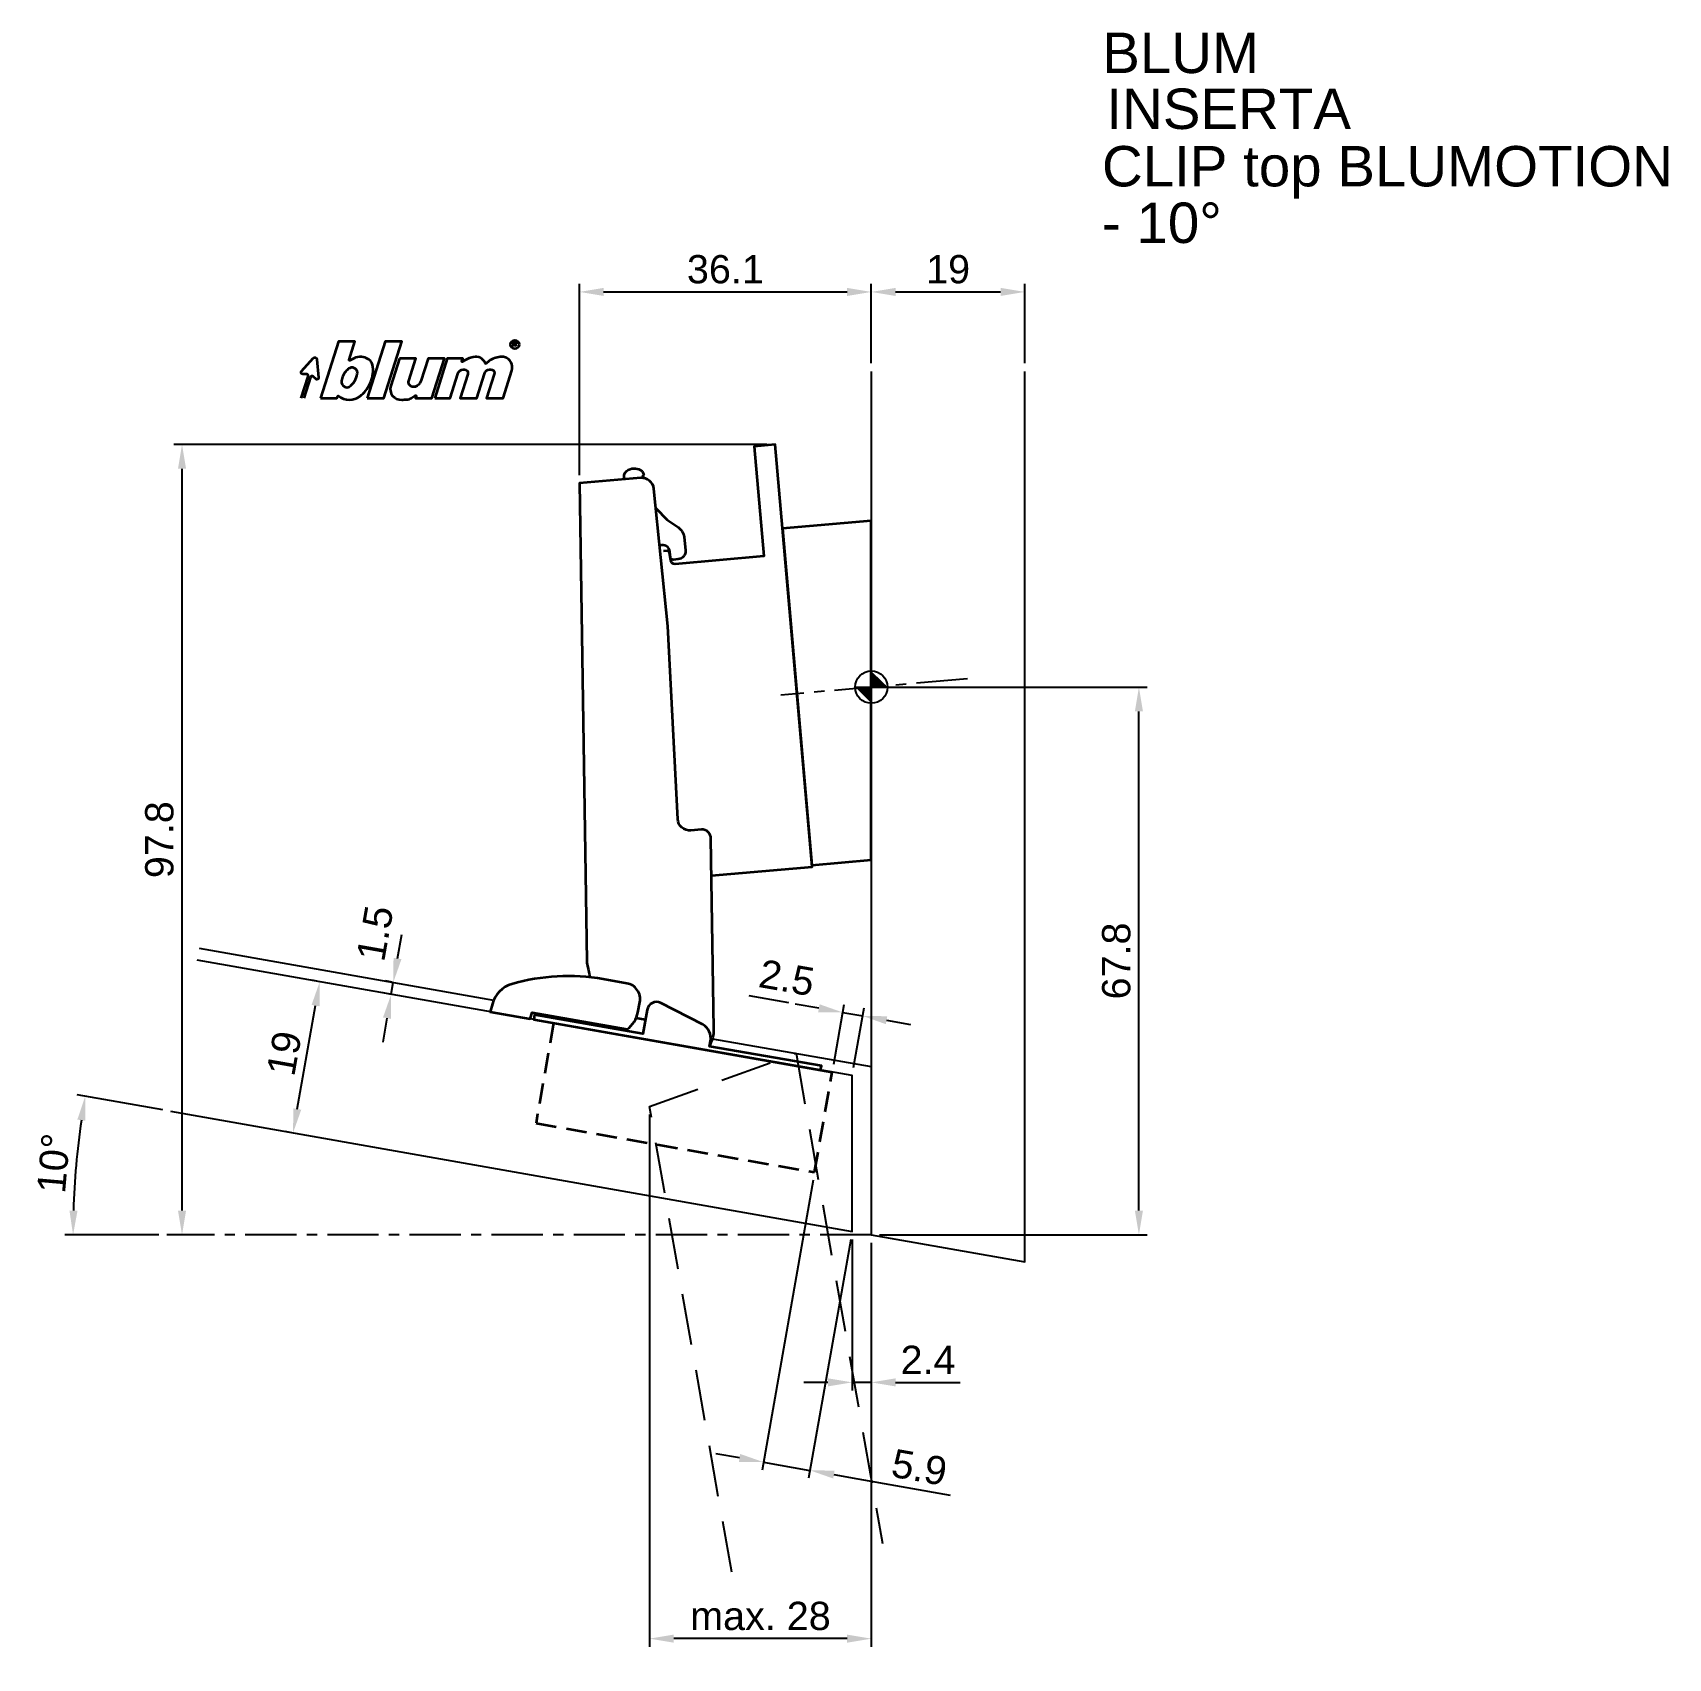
# Model space of a CAD drawing. Extents: x -104 to 99, y -120 to 81.
import ezdxf

# ---------------------------------------------------------------- set-up
doc = ezdxf.new("R2010")
doc.units = 0
doc.header["$PDMODE"] = 35
doc.header["$PDSIZE"] = 5
doc.linetypes.add('MITTE', pattern=[50.8, 31.75, -6.35, 6.35, -6.35])
doc.linetypes.add('STRICHLINIE', pattern=[19.05, 12.7, -6.35])
doc.layers.get('Defpoints').update_dxf_attribs({"linetype": 'CONTINUOUS'})
doc.layers.add('1', color=2, linetype='CONTINUOUS')
doc.layers.add('5', color=1, linetype='CONTINUOUS')
doc.layers.add('6', color=3, linetype='CONTINUOUS', lineweight=35)
doc.styles.add('Beschlag', font='ARIAL.TTF')
doc.dimstyles.new('Beschlag', dxfattribs={"dimtxt": 3.5, "dimasz": 3, "dimexe": 1, "dimexo": 1, "dimgap": 1, "dimtad": 1, "dimdec": 1, "dimdsep": 46, "dimtxsty": 'Beschlag', "dimcen": 2, "dimclrd": 256, "dimclre": 256, "dimclrt": 256, "dimadec": 1, "dimazin": 2, "dimtfac": 0.71, "dimtdec": 1, "dimtix": 1, "dimtmove": 2, "dimatfit": 0, "dimfxl": 0, "dimtolj": 1, "dimlwd": -1, "dimlwe": -1, "dimarcsym": 0})

# ---------------------------------------------------------------- blocks, each defined once
blk = doc.blocks.new('NullPunkt')
at = {"layer": '5'}
for points in [[(-2, 0), (2, 0)], [(0, 2), (0, -2)]]:
    blk.add_lwpolyline(points, dxfattribs=at)
blk.add_circle((0, 0), 2, dxfattribs=at)
for points in [[(0, 0), (-2, 0), (0, 2)], [(0, 0), (2, 0), (0, -2)]]:
    blk.add_solid(points, dxfattribs=at)
blk = doc.blocks.new('*D1')
at = {"layer": '1'}
for p, q in [((-12.9, 30.03), (-86.29, 30.03)), ((-85.29, -64.79), (-85.29, 27.03)), ((-82.28, -67.79), (-86.29, -67.79))]:
    blk.add_line(p, q, dxfattribs=at)
for points in [[(-85.79, 27.03), (-84.79, 27.03), (-85.29, 30.03)], [(-85.79, -64.79), (-84.79, -64.79), (-85.29, -67.79)]]:
    blk.add_solid(points, dxfattribs=at)
at = {"layer": 'Defpoints', "color": 0}
for p in [(-85.29, 30.03), (-11.9, 30.03), (-81.28, -67.79)]:
    blk.add_point(p, dxfattribs=at)
at = {"layer": '1', "insert": (-88.08, -18.88), "char_height": 3.5, "attachment_point": 5, "rotation": 90, "style": 'Beschlag'}
blk.add_mtext('\\A1;97.8', dxfattribs=at)
blk = doc.blocks.new('*D2')
at = {"layer": '1'}
for p, q in [((-36.12, 26.24), (-36.12, 49.92)), ((-33.12, 48.92), (-3, 48.92)), ((0, 40.09), (0, 49.92))]:
    blk.add_line(p, q, dxfattribs=at)
for points in [[(-33.12, 49.42), (-33.12, 48.42), (-36.12, 48.92)], [(-3, 49.42), (-3, 48.42), (0, 48.92)]]:
    blk.add_solid(points, dxfattribs=at)
at = {"layer": 'Defpoints', "color": 0}
for p in [(0, 48.92), (0, 39.09), (-36.12, 25.24)]:
    blk.add_point(p, dxfattribs=at)
at = {"layer": '1', "insert": (-18.06, 51.71), "char_height": 3.5, "attachment_point": 5, "style": 'Beschlag'}
blk.add_mtext('\\A1;36.1', dxfattribs=at)
blk = doc.blocks.new('*D3')
at = {"layer": '1'}
for p, q in [((0, 40.09), (0, 49.92)), ((3, 48.92), (16, 48.92)), ((19, 40.09), (19, 49.92))]:
    blk.add_line(p, q, dxfattribs=at)
for points in [[(3, 49.42), (3, 48.42), (0, 48.92)], [(16, 49.42), (16, 48.42), (19, 48.92)]]:
    blk.add_solid(points, dxfattribs=at)
at = {"layer": 'Defpoints', "color": 0}
for p in [(19, 48.92), (0, 39.09), (19, 39.09)]:
    blk.add_point(p, dxfattribs=at)
at = {"layer": '1', "insert": (9.5, 51.71), "char_height": 3.5, "attachment_point": 5, "style": 'Beschlag'}
blk.add_mtext('\\A1;19', dxfattribs=at)
blk = doc.blocks.new('*D4')
at = {"layer": '1'}
for p, q in [((1, 0), (34.11, 0)), ((33.11, -64.79), (33.11, -3)), ((1, -67.79), (34.11, -67.79))]:
    blk.add_line(p, q, dxfattribs=at)
for points in [[(32.61, -3), (33.61, -3), (33.11, 0)], [(32.61, -64.79), (33.61, -64.79), (33.11, -67.79)]]:
    blk.add_solid(points, dxfattribs=at)
at = {"layer": 'Defpoints', "color": 0}
for p in [(0, 0), (33.11, 0), (0, -67.79)]:
    blk.add_point(p, dxfattribs=at)
at = {"layer": '1', "insert": (30.32, -33.89), "char_height": 3.5, "attachment_point": 5, "rotation": 90, "style": 'Beschlag'}
blk.add_mtext('\\A1;67.8', dxfattribs=at)
blk = doc.blocks.new('*D5')
at = {"layer": '1'}
for p, q in [((-2.37, -68.37), (-2.37, -87.05)), ((0, -68.79), (0, -87.05)), ((-5.37, -86.05), (-8.37, -86.05)), ((0, -86.05), (-2.37, -86.05)), ((3, -86.05), (6, -86.05))]:
    blk.add_line(p, q, dxfattribs=at)
for points in [[(-5.37, -85.55), (-5.37, -86.55), (-2.37, -86.05)], [(3, -85.55), (3, -86.55), (0, -86.05)]]:
    blk.add_solid(points, dxfattribs=at)
at = {"layer": 'Defpoints', "color": 0}
for p in [(-2.37, -67.37), (0, -67.79), (-2.37, -86.05)]:
    blk.add_point(p, dxfattribs=at)
at = {"layer": '1', "insert": (7.02, -83.26), "char_height": 3.5, "attachment_point": 5, "style": 'Beschlag'}
blk.add_mtext('\\A1;2.4', dxfattribs=at)
blk = doc.blocks.new('*D6')
at = {"layer": '1'}
for p, q in [((-68.62, -36.39), (-69.24, -36.28)), ((-71.03, -52.22), (-68.77, -39.41)), ((-71.89, -55.11), (-72.53, -55))]:
    blk.add_line(p, q, dxfattribs=at)
for points in [[(-69.26, -39.33), (-68.28, -39.5), (-68.25, -36.46)], [(-71.52, -52.13), (-70.54, -52.3), (-71.55, -55.17)]]:
    blk.add_solid(points, dxfattribs=at)
at = {"layer": 'Defpoints', "color": 0}
for p in [(-68.25, -36.46), (-67.64, -36.57), (-70.91, -55.28)]:
    blk.add_point(p, dxfattribs=at)
at = {"layer": '1', "insert": (-72.64, -45.33), "char_height": 3.5, "attachment_point": 5, "rotation": 80, "style": 'Beschlag'}
blk.add_mtext('\\A1;19', dxfattribs=at)
blk = doc.blocks.new('*D7')
at = {"layer": '1'}
for p, q in [((-58.63, -33.59), (-58.11, -30.63)), ((-59.27, -36.52), (-60.13, -36.37)), ((-59.56, -37.99), (-60.4, -37.84)), ((-59.41, -38.02), (-59.15, -36.54)), ((-59.93, -40.97), (-60.45, -43.93))]:
    blk.add_line(p, q, dxfattribs=at)
for points in [[(-59.12, -33.5), (-58.14, -33.67), (-59.15, -36.54)], [(-60.42, -40.88), (-59.44, -41.06), (-59.41, -38.02)]]:
    blk.add_solid(points, dxfattribs=at)
at = {"layer": 'Defpoints', "color": 0}
for p in [(-59.15, -36.54), (-58.57, -38.17), (-58.29, -36.69)]:
    blk.add_point(p, dxfattribs=at)
at = {"layer": '1', "insert": (-61.4, -30.47), "char_height": 3.5, "attachment_point": 5, "rotation": 80, "style": 'Beschlag'}
blk.add_mtext('\\A1;1.5', dxfattribs=at)
blk = doc.blocks.new('Logo_BLUM')
at = {"layer": '6', "color": 20, "linetype": 'Continuous'}
for points in [[(2.39, 0), (4.43, 0), (4.52, 0.26, -0.512391), (4.62, 0.29, 0.357881), (7.3, 0.25, 0.116336), (8.5, 1.76, 0.127435), (8.89, 3.85, 0.227045), (8.36, 4.79, 0.273775), (6.5, 4.93), (6.04, 4.67, -0.689828), (5.94, 4.76), (6.65, 7), (4.61, 7)], [(12.15, 4.9), (11.09, 1.53, 0.527578), (12.44, -0.2, -0.003338), (13.06, -0.17, 0.131781), (13.63, 0.02), (14.12, 0.32, -0.706223), (14.22, 0.24), (14.15, 0), (16.19, 0), (17.75, 4.9), (15.7, 4.9), (14.81, 2.11, -0.253672), (14.11, 1.42, -0.127823), (13.72, 1.42, -0.447747), (13.33, 2.15), (14.2, 4.9)], [(16.53, 0), (18.44, 0), (19.39, 3, -0.282196), (20.04, 3.56, -0.141376), (20.38, 3.52, -0.3938), (20.62, 2.99), (19.67, 0), (21.72, 0), (22.67, 3, -0.282189), (23.31, 3.56, -0.141385), (23.65, 3.52, -0.393792), (23.89, 2.99), (22.94, 0), (24.99, 0), (26.07, 3.42, 0.424526), (25.18, 5.07, 0.098115), (24.64, 5.11, 0.114777), (23.24, 4.6), (22.89, 4.28, -0.522588), (22.79, 4.31, 0.36711), (21.28, 5.09, 0.102012), (20, 4.5, -0.748324), (19.89, 4.58), (20, 4.9), (18.08, 4.9)], [(5.59, 3.39, 0.16703), (4.99, 2.14, 0.322673), (5.41, 1.39, 0.260102), (5.93, 1.42, 0.211929), (6.95, 3, 0.250706), (6.73, 3.62, 0.316796), (6.01, 3.72, 0.086595)]]:
    blk.add_lwpolyline(points, format="xyb", close=True, dxfattribs=at)
blk.add_lwpolyline([(8.18, 0), (10.23, 0), (12.45, 7), (10.4, 7)], close=True, dxfattribs=at)
for points in [[(26.26, 6.4), (26.26, 6.9), (26.52, 6.9, -0.975005), (26.53, 6.67, 0.014563), (26.45, 6.67), (26.26, 6.67), (26.45, 6.67), (26.52, 6.6), (26.57, 6.53), (26.62, 6.42)], [(0, 0), (0.86, 2.7, 0.480207), (0.67, 2.98), (0.19, 2.97, -0.689229), (0.05, 3.33), (1.49, 4.95, -0.685285), (1.94, 4.79), (2.15, 2.54, -0.636083), (1.84, 2.36), (1.47, 2.68, 0.560356), (1.16, 2.59), (0.34, 0)]]:
    blk.add_lwpolyline(points, format="xyb", dxfattribs=at)
blk.add_circle((26.44, 6.65), 0.527, dxfattribs=at)
blk = doc.blocks.new('*D9')
at = {"layer": '1'}
for p, q in [((-6.49, -39.74), (-9.44, -39.22)), ((-4.66, -46.66), (-3.36, -39.28)), ((-3.54, -40.26), (-1.07, -40.7)), ((-2.2, -47.09), (-0.9, -39.71)), ((1.88, -41.22), (4.83, -41.74))]:
    blk.add_line(p, q, dxfattribs=at)
for points in [[(-6.4, -39.25), (-6.58, -40.23), (-3.54, -40.26)], [(1.97, -40.73), (1.79, -41.71), (-1.07, -40.7)]]:
    blk.add_solid(points, dxfattribs=at)
at = {"layer": 'Defpoints', "color": 0}
for p in [(-1.07, -40.7), (-4.84, -47.64), (-2.37, -48.07)]:
    blk.add_point(p, dxfattribs=at)
at = {"layer": '1', "insert": (-10.46, -35.98), "char_height": 3.5, "attachment_point": 5, "rotation": 350, "style": 'Beschlag'}
blk.add_mtext('\\A1;2.5', dxfattribs=at)
blk = doc.blocks.new('*D10')
at = {"layer": '1'}
for p, q in [((-7.2, -61.03), (-13.52, -96.91)), ((-2.55, -68.35), (-7.76, -97.92)), ((-16.31, -95.4), (-19.26, -94.88)), ((-13.35, -95.92), (-7.59, -96.94)), ((-4.63, -97.46), (-1.68, -97.98))]:
    blk.add_line(p, q, dxfattribs=at)
for points in [[(-16.22, -94.91), (-16.39, -95.9), (-13.35, -95.92)], [(-4.55, -96.97), (-4.72, -97.95), (-7.59, -96.94)]]:
    blk.add_solid(points, dxfattribs=at)
at = {"layer": 'Defpoints', "color": 0}
for p in [(-7.02, -60.05), (-2.37, -67.37), (-7.59, -96.94)]:
    blk.add_point(p, dxfattribs=at)
at = {"layer": '1', "insert": (5.94, -96.58), "char_height": 3.5, "attachment_point": 5, "rotation": 350, "style": 'Beschlag'}
blk.add_mtext('\\A1;5.9', dxfattribs=at)
blk = doc.blocks.new('*D12')
at = {"layer": '1'}
for p, q in [((-87.68, -52.32), (-98.25, -50.46)), ((-88.15, -67.79), (-99.77, -67.79))]:
    blk.add_line(p, q, dxfattribs=at)
blk.add_arc((0, -67.79), 98.77, 171.7404, 178.2596, dxfattribs=at)
for points in [[(-98.24, -53.52), (-97.25, -53.68), (-97.27, -50.64)], [(-98.22, -64.79), (-99.22, -64.78), (-98.77, -67.79)]]:
    blk.add_solid(points, dxfattribs=at)
at = {"layer": 'Defpoints', "color": 0}
for p in [(-86.7, -52.5), (-98.1, -56.32), (-87.15, -67.79), (-2.37, -67.37), (0, -67.79)]:
    blk.add_point(p, dxfattribs=at)
at = {"layer": '1', "insert": (-101.17, -58.93), "char_height": 3.5, "attachment_point": 5, "rotation": 85, "style": 'Beschlag'}
blk.add_mtext('\\A1;10°', dxfattribs=at)
blk = doc.blocks.new('*D14')
at = {"layer": '1'}
for p, q in [((-27.45, -52.91), (-27.45, -118.77)), ((0, -68.79), (0, -118.77)), ((-3, -117.77), (-24.45, -117.77))]:
    blk.add_line(p, q, dxfattribs=at)
for points in [[(-24.45, -117.27), (-24.45, -118.27), (-27.45, -117.77)], [(-3, -117.27), (-3, -118.27), (0, -117.77)]]:
    blk.add_solid(points, dxfattribs=at)
at = {"layer": 'Defpoints', "color": 0}
for p in [(-27.45, -51.91), (0, -67.79), (-27.45, -117.77)]:
    blk.add_point(p, dxfattribs=at)
at = {"layer": '1', "insert": (-13.72, -114.98), "char_height": 3.5, "attachment_point": 5, "style": 'Beschlag'}
blk.add_mtext('\\A1;max. 28', dxfattribs=at)

msp = doc.modelspace()

# ---------------------------------------------------------------- linework, layer by layer
at = {"layer": '1'}
for p, q in [((-10.19, -39.09), (-15.12, -38.22)), ((6, -86.05), (11, -86.05)), ((-1.68, -97.98), (9.74, -100))]:
    msp.add_line(p, q, dxfattribs=at)
at = {"layer": '5', "linetype": 'MITTE', "ltscale": 0.2}
msp.add_line((11.9, 1.04), (-11.2, -0.98), dxfattribs=at)
at = {"layer": '5'}
for points in [[(0, 39.09), (0, -67.79), (19, -71.14), (19, 39.09)], [(-83.18, -32.3), (-46.73, -38.73)], [(-86.7, -52.5), (-2.37, -67.37), (-2.37, -48.07), (-83.4, -33.79)], [(-19.64, -43.51), (0, -46.97)]]:
    msp.add_lwpolyline(points, dxfattribs=at)
at = {"layer": '5', "linetype": 'STRICHLINIE', "ltscale": 0.5}
msp.add_lwpolyline([(-17.28, -109.54), (-27.45, -51.91), (-9.32, -45.31), (1.38, -106)], dxfattribs=at)
at = {"layer": '5', "linetype": 'MITTE', "ltscale": 0.2}
msp.add_lwpolyline([(0, -67.79), (-87.15, -67.79)], dxfattribs=at)
at = {"layer": '6'}
msp.add_line((-27.97, -41.18), (-29.11, -40.97), dxfattribs=at)
for points in [[(-19.77, -23.31), (-7.33, -22.22), (-11.9, 30.03), (-14.49, 29.8), (-13.3, 16.2), (-24.28, 15.24, -0.388879), (-24.81, 15.65), (-24.99, 16.67, 0.374158), (-25.2, 16.87), (-25.71, 16.82)], [(-30.58, 25.72), (-30.6, 25.93, -0.303334), (-30.07, 26.91, -0.299395), (-28.37, 26.73), (-28.15, 26.33), (-28.31, 26.13), (-28.09, 25.95), (-28.08, 25.86)], [(-19.99, -44.34, 0.13394), (-19.47, -42.31), (-19.84, -18.75, 0.440461), (-21.03, -17.63), (-22.33, -17.74, -0.424475), (-23.95, -16.32), (-25.16, 7.56), (-26.91, 24.55, 0.409111), (-28.53, 25.89), (-36.12, 25.24), (-35.2, -33.93, 0.064443), (-35.09, -34.69), (-35.09, -34.69, -0.03834), (-34.84, -35.91, -0.03834)], [(-26.66, 22.14), (-25.28, 20.72), (-23.92, 19.79, -0.19903), (-23.14, 18.6), (-22.99, 16.91, -0.414226), (-23.9, 15.83), (-24.54, 15.77, -0.413327), (-24.87, 16.04), (-24.93, 16.74, 0.494832), (-26.19, 17.53, -2.632095)], [(-6.27, -47.39), (-6.18, -46.89), (-20.01, -44.46), (-19.9, -43.81, 0.312987), (-20.86, -41.74), (-26.08, -39.06, 0.486363), (-27.75, -39.95), (-28.27, -42.9), (-28.27, -42.9), (-41.66, -40.54), (-41.77, -41.13), (-4.84, -47.64)]]:
    msp.add_lwpolyline(points, format="xyb", dxfattribs=at)
msp.add_lwpolyline([(-10.99, 19.62), (-10.99, 19.62), (-7.35, -22.02), (0, -21.38), (0, 20.58), (-10.99, 19.62)], close=True, dxfattribs=at)
at = {"layer": '6', "flags": 128}
msp.add_lwpolyline([(-28.63, -38.98, 0.414214), (-30.25, -36.66), (-33.19, -36.14, 0.114125), (-44.48, -36.75, 0.262579), (-46.89, -39.21), (-47.15, -40.18), (-42.23, -41.05), (-41.95, -40.28), (-30.23, -42.35, 0.191102), (-28.88, -40.25), (-28.63, -38.98)], format="xyb", dxfattribs=at)
at = {"layer": '6', "linetype": 'STRICHLINIE', "ltscale": 0.2}
msp.add_lwpolyline([(-39.31, -41.56), (-41.49, -53.97), (-7.02, -60.05), (-4.84, -47.64)], dxfattribs=at)

# ---------------------------------------------------------------- block references
at = {"layer": '5', "rotation": 90}
msp.add_blockref('NullPunkt', (0, 0), dxfattribs=at)
at = {"layer": '6'}
msp.add_blockref('Logo_BLUM', (-70.55, 35.77), dxfattribs=at)

# ---------------------------------------------------------------- texts
at = {"layer": '1', "linetype": 'Continuous', "style": 'Beschlag'}
for s, p in [('BLUM', (28.57, 76.01)), ('CLIP top BLUMOTION', (28.54, 61.98)), ('- 10%%D', (28.54, 54.98))]:
    msp.add_text(s, height=5, dxfattribs=at).set_placement(p)
at = {"layer": '1', "insert": (29.08, 74.09), "char_height": 5, "width": 110.7908, "attachment_point": 1, "style": 'Beschlag'}
msp.add_mtext('INSERTA', dxfattribs=at)

# ---------------------------------------------------------------- dimensions: what is measured, and where the dimension line sits
at = {"layer": '1'}
for base, p1, p2, angle, picture, middle in [((0, 48.92), (-36.12, 25.24), (0, 39.09), 180, '*D2', (-18.06, 51.71)), ((19, 48.92), (0, 39.09), (19, 39.09), 180, '*D3', (9.5, 51.71)), ((-85.29, 30.03), (-81.28, -67.79), (-11.9, 30.03), 90, '*D1', (-88.08, -18.88)), ((33.11, 0), (0, -67.79), (0, 0), 90, '*D4', (30.32, -33.89)), ((-68.25, -36.46), (-70.91, -55.28), (-67.64, -36.57), 80, '*D6', (-72.64, -45.33))]:
    dim = msp.add_linear_dim(base=base, p1=p1, p2=p2, angle=angle, dimstyle='Beschlag', dxfattribs=at)
    dim.commit()
    dim.dimension.update_dxf_attribs({"geometry": picture, "text_midpoint": middle})
for base, p1, p2, angle, picture, middle in [((-59.15, -36.54), (-58.57, -38.17), (-58.29, -36.69), 80, '*D7', (-61.4, -30.47)), ((-1.07, -40.7), (-4.84, -47.64), (-2.37, -48.07), 350, '*D9', (-10.46, -35.98)), ((-7.59, -96.94), (-7.02, -60.05), (-2.37, -67.37), 350, '*D10', (5.94, -96.58)), ((-2.37, -86.05), (0, -67.79), (-2.37, -67.37), 180, '*D5', (7.02, -83.26))]:
    dim = msp.add_linear_dim(base=base, p1=p1, p2=p2, angle=angle, dimstyle='Beschlag', dxfattribs=at)
    dim.commit()
    dim.dimension.update_dxf_attribs({"geometry": picture, "text_midpoint": middle, "dimtype": 160})
dim = msp.add_angular_dim_2l(base=(-98.1, -56.32), line1=((-86.7, -52.5), (-2.37, -67.37)), line2=((0, -67.79), (-87.15, -67.79)), dimstyle='Beschlag', dxfattribs=at)
dim.commit()
dim.dimension.update_dxf_attribs({"geometry": '*D12', "text_midpoint": (-101.17, -58.93)})
dim = msp.add_linear_dim(base=(-27.45, -117.77), p1=(0, -67.79), p2=(-27.45, -51.91), text='max. 28', dimstyle='Beschlag', dxfattribs=at)
dim.commit()
dim.dimension.update_dxf_attribs({"geometry": '*D14', "text_midpoint": (-13.72, -114.98)})

doc.saveas('drawing.dxf')
